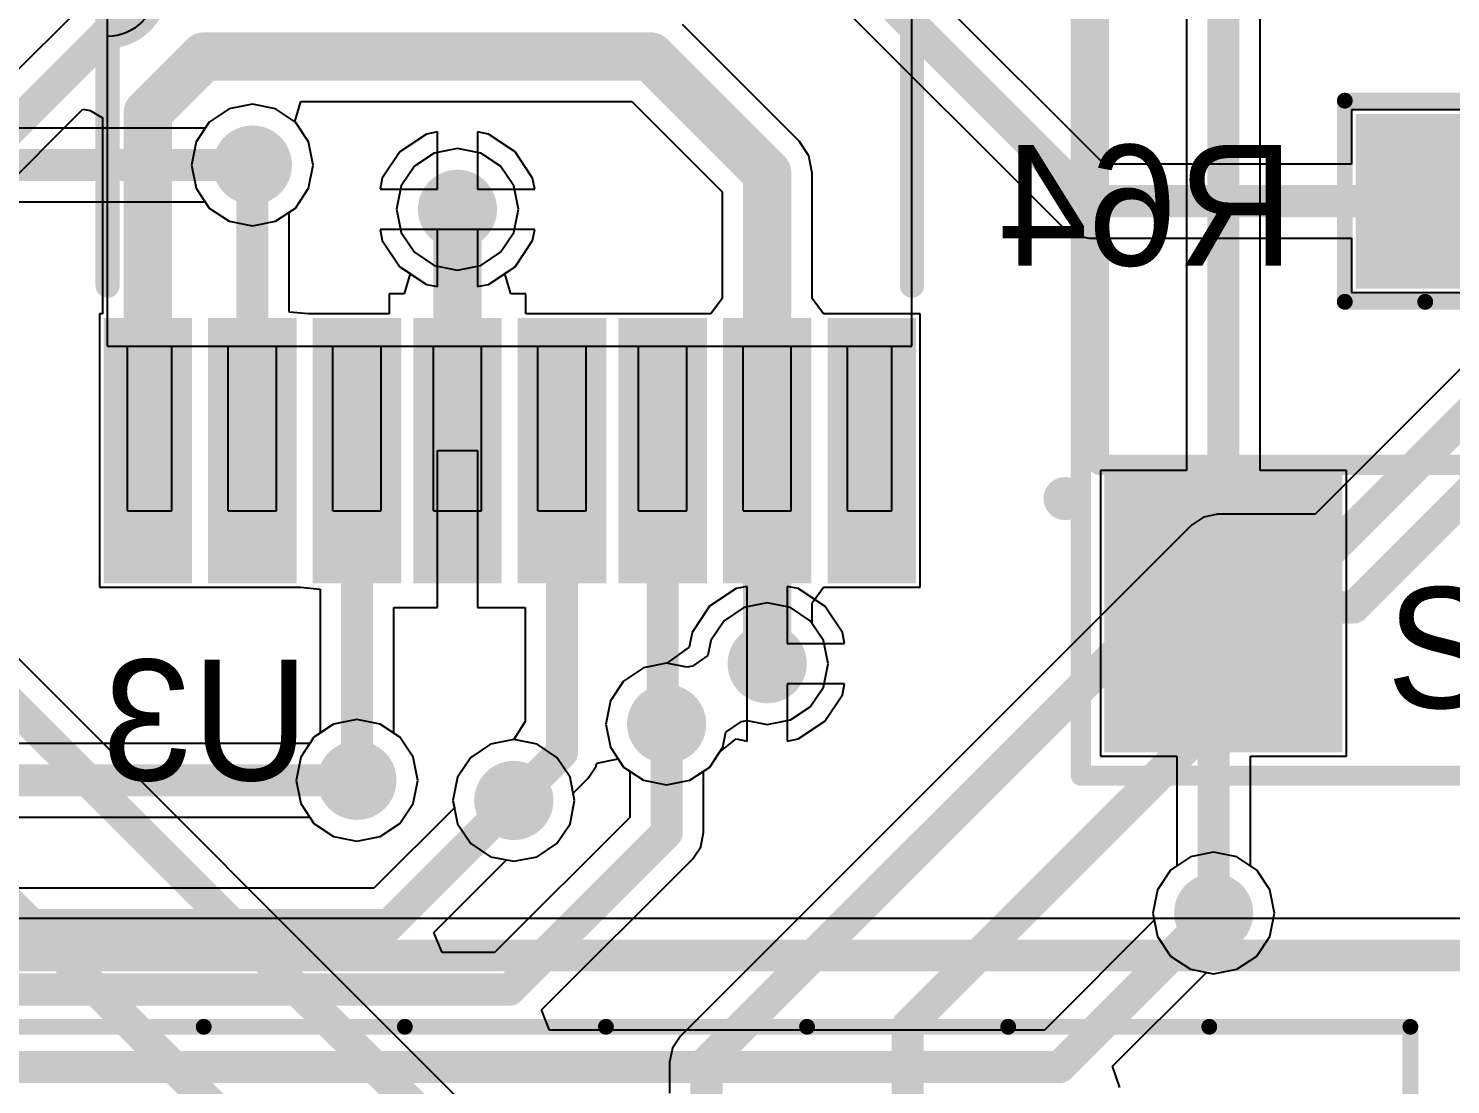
# Model space of a CAD drawing. Header units: millimetres. Extents: x 3.6 to 6.79, y 1.07 to 2.73.
# Drawn here: x 6.2343 to 6.5879, y 2.2364 to 2.499 of the extents above; entities that cross this region are included whole.
import ezdxf

# ---------------------------------------------------------------- set-up
doc = ezdxf.new("R2010")
doc.units = ezdxf.units.MM
doc.header["$MEASUREMENT"] = 0
for name, color, linetype in [('BottomLayer', 5, 'Continuous'), ('BottomOverlay', 54, 'Continuous'), ('BottomPaste', 16, 'Continuous'), ('BottomSolder', 6, 'Continuous'), ('Mechanical13', 56, 'Continuous'), ('Mechanical15', 56, 'Continuous'), ('MidLayer1', 16, 'Continuous'), ('MidLayer2', 76, 'Continuous'), ('MultiLayer', 9, 'Continuous'), ('TopLayer', 1, 'Continuous'), ('TopOverlay', 2, 'Continuous'), ('TopPaste', 8, 'Continuous'), ('TopSolder', 216, 'Continuous'), ('ViaHoleLayer', 16, 'Continuous')]:
    doc.layers.add(name, color=color, linetype=linetype)

# ---------------------------------------------------------------- blocks, each defined once
blk = doc.blocks.new('SW2_SMD_23')
at = {"layer": 'Mechanical15', "const_width": 0.005}
for points in [[(-0.19685, 0.12402), (-0.19685, -0.12402)], [(-0.19685, 0.12402), (0.19685, 0.12402)]]:
    blk.add_lwpolyline(points, dxfattribs=at)
at = {"layer": 'Mechanical15', "const_width": 0.0025}
blk.add_lwpolyline([(-0.1981, 0.12402, 1), (-0.1956, 0.12402, 1)], format="xyb", close=True, dxfattribs=at)
blk.add_lwpolyline([(-0.1981, 0.12402, 1), (-0.1956, 0.12402, 1)], format="xyb", close=True, dxfattribs=at)
at = {"layer": 'TopLayer'}
blk.add_solid([(-0.18701, 0.06299), (-0.12598, 0.06299), (-0.18701, 0.11417), (-0.12598, 0.11417)], dxfattribs=at)
at = {"layer": 'TopOverlay'}
for points, const_width in [([(-0.12653, 0.12795, 1), (-0.12937, 0.12795, 1)], 0.00787), ([(-0.13134, 0.12795, 1), (-0.1274, 0.12795, 1)], 0.00394), ([(-0.1285, 0.12795, 1), (-0.12456, 0.12795, 1)], 0.00394), ([(-0.1208, 0.11955, 1), (-0.1183, 0.11955, 1)], 0.0025), ([(-0.1208, 0.11955, 1), (-0.1183, 0.11955, 1)], 0.0025)]:
    blk.add_lwpolyline(points, format="xyb", close=True, dxfattribs=dict(at, const_width=const_width))
at = {"layer": 'TopOverlay', "const_width": 0.005}
for points in [[(-0.11955, 0.11955), (0.11955, 0.11955)], [(-0.11955, 0.11955), (-0.11955, -0.11955)]]:
    blk.add_lwpolyline(points, dxfattribs=at)
at = {"layer": 'TopPaste'}
blk.add_solid([(-0.18701, 0.06299), (-0.12598, 0.06299), (-0.18701, 0.11417), (-0.12598, 0.11417)], dxfattribs=at)
at = {"layer": 'TopSolder'}
blk.add_solid([(-0.19101, 0.05899), (-0.12198, 0.05899), (-0.19101, 0.11817), (-0.12198, 0.11817)], dxfattribs=at)
blk = doc.blocks.new('RES_SMD_0603_B_52')
at = {"layer": 'BottomLayer'}
for points in [[(-0.04681, -0.01772), (-0.02319, -0.01772), (-0.04681, 0.01772), (-0.02319, 0.01772)], [(0.02468, -0.01772), (0.0483, -0.01772), (0.02468, 0.01771), (0.0483, 0.01771)]]:
    blk.add_solid(points, dxfattribs=at)
at = {"layer": 'BottomOverlay', "const_width": 0.00394}
for points in [[(0.035, 0.025), (-0.055, 0.025)], [(-0.055, 0.025), (-0.055, -0.025)], [(0.055, 0.025), (0.035, 0.025)], [(0.055, 0.025), (0.055, -0.025)], [(0.015, 0.02), (-0.015, 0.02)], [(-0.015, 0.02), (-0.015, -0.02)], [(0.015, 0.02), (0.015, -0.02)], [(0.015, -0.02), (-0.015, -0.02)], [(0.055, -0.025), (-0.055, -0.025)]]:
    blk.add_lwpolyline(points, dxfattribs=at)
at = {"layer": 'BottomOverlay', "const_width": 0.00197}
for points in [[(-0.05599, 0.025, 1), (-0.05402, 0.025, 1)], [(-0.05599, 0.025, 1), (-0.05402, 0.025, 1)], [(0.03401, 0.025, 1), (0.03598, 0.025, 1)], [(0.03401, 0.025, 1), (0.03598, 0.025, 1)], [(0.05401, 0.025, 1), (0.05598, 0.025, 1)], [(0.05401, 0.025, 1), (0.05598, 0.025, 1)], [(-0.01599, 0.02, 1), (-0.01402, 0.02, 1)], [(-0.01599, 0.02, 1), (-0.01402, 0.02, 1)], [(0.01401, 0.02, 1), (0.01598, 0.02, 1)], [(0.01401, 0.02, 1), (0.01598, 0.02, 1)], [(-0.01599, -0.02, 1), (-0.01402, -0.02, 1)], [(-0.01599, -0.02, 1), (-0.01402, -0.02, 1)], [(0.01401, -0.02, 1), (0.01598, -0.02, 1)], [(0.01401, -0.02, 1), (0.01598, -0.02, 1)], [(-0.05599, -0.025, 1), (-0.05402, -0.025, 1)], [(-0.05599, -0.025, 1), (-0.05402, -0.025, 1)], [(0.05401, -0.025, 1), (0.05598, -0.025, 1)], [(0.05401, -0.025, 1), (0.05598, -0.025, 1)]]:
    blk.add_lwpolyline(points, format="xyb", close=True, dxfattribs=at)
at = {"layer": 'BottomPaste'}
for points in [[(-0.04681, -0.01772), (-0.02319, -0.01772), (-0.04681, 0.01772), (-0.02319, 0.01772)], [(0.02468, -0.01772), (0.0483, -0.01772), (0.02468, 0.01771), (0.0483, 0.01771)]]:
    blk.add_solid(points, dxfattribs=at)
at = {"layer": 'BottomSolder'}
for points in [[(-0.05081, -0.02172), (-0.01919, -0.02172), (-0.05081, 0.02172), (-0.01919, 0.02172)], [(0.02068, -0.02172), (0.0523, -0.02172), (0.02068, 0.02171), (0.0523, 0.02171)]]:
    blk.add_solid(points, dxfattribs=at)
blk = doc.blocks.new('SAMTEC_FTS_108_04_X_D_116')
at = {"layer": 'Mechanical13', "const_width": 0.00394}
for points in [[(-0.21772, 0.08524), (0.21772, 0.08524)], [(-0.15, 0.06748), (-0.1, 0.06748)], [(-0.1, 0.06748), (-0.05, 0.06748)], [(-0.05, 0.06748), (0, 0.06748)], [(0, 0.06748), (0.05, 0.06748)], [(0.05, 0.06748), (0.1, 0.06748)], [(0.1, 0.06748), (0.15, 0.06748)], [(0.15, 0.06748), (0.2, 0.06748)], [(0.2, -0.06748), (0.2, 0.06748)]]:
    blk.add_lwpolyline(points, dxfattribs=at)
at = {"layer": 'Mechanical13', "const_width": 0.00197}
for points in [[(-0.10098, 0.06748, 1), (-0.09902, 0.06748, 1)], [(-0.10098, 0.06748, 1), (-0.09902, 0.06748, 1)], [(-0.05098, 0.06748, 1), (-0.04902, 0.06748, 1)], [(-0.05098, 0.06748, 1), (-0.04902, 0.06748, 1)], [(-0.00098, 0.06748, 1), (0.00098, 0.06748, 1)], [(-0.00098, 0.06748, 1), (0.00098, 0.06748, 1)], [(0.04902, 0.06748, 1), (0.05098, 0.06748, 1)], [(0.04902, 0.06748, 1), (0.05098, 0.06748, 1)], [(0.09902, 0.06748, 1), (0.10098, 0.06748, 1)], [(0.09902, 0.06748, 1), (0.10098, 0.06748, 1)], [(0.14902, 0.06748, 1), (0.15098, 0.06748, 1)], [(0.14902, 0.06748, 1), (0.15098, 0.06748, 1)], [(0.19902, 0.06748, 1), (0.20098, 0.06748, 1)], [(0.19902, 0.06748, 1), (0.20098, 0.06748, 1)]]:
    blk.add_lwpolyline(points, format="xyb", close=True, dxfattribs=at)
at = {"layer": 'Mechanical15'}
blk.add_line((-0.22697, 0.09449), (0.22697, 0.09449), dxfattribs=at)
at = {"layer": 'TopOverlay', "const_width": 0.00787}
blk.add_lwpolyline([(-0.21772, 0.08524), (0.21772, 0.08524)], dxfattribs=at)
blk = doc.blocks.new('SOP65P640X110_16N_B_148')
at = {"layer": 'BottomLayer'}
for points in [[(0.086, 0.083), (0.144, 0.083), (0.086, 0.097), (0.144, 0.097)], [(0.086, 0.057), (0.144, 0.057), (0.086, 0.071), (0.144, 0.071)], [(0.086, 0.031), (0.144, 0.031), (0.086, 0.045), (0.144, 0.045)], [(0.086, 0.006), (0.144, 0.006), (0.086, 0.02), (0.144, 0.02)], [(0.086, -0.02), (0.144, -0.02), (0.086, -0.006), (0.144, -0.006)], [(0.086, -0.045), (0.144, -0.045), (0.086, -0.031), (0.144, -0.031)], [(0.086, -0.071), (0.144, -0.071), (0.086, -0.057), (0.144, -0.057)], [(0.086, -0.097), (0.144, -0.097), (0.086, -0.083), (0.144, -0.083)]]:
    blk.add_solid(points, dxfattribs=at)
at = {"layer": 'BottomOverlay', "const_width": 0.006}
for points in [[(0.074, 0.1), (-0.074, 0.1)], [(0.012, -0.1), (-0.012, -0.1)], [(0.074, -0.1), (0.012, -0.1)]]:
    blk.add_lwpolyline(points, dxfattribs=at)
at = {"layer": 'BottomOverlay', "const_width": 0.003}
for points in [[(0.0725, 0.1, 1), (0.0755, 0.1, 1)], [(0.0105, -0.1, 1), (0.0135, -0.1, 1)], [(0.0105, -0.1, 1), (0.0135, -0.1, 1)], [(0.0105, -0.1, 1), (0.0135, -0.1, 1)], [(0.0725, -0.1, 1), (0.0755, -0.1, 1)]]:
    blk.add_lwpolyline(points, format="xyb", close=True, dxfattribs=at)
at = {"layer": 'BottomOverlay', "const_width": 0.006}
blk.add_lwpolyline([(-0.012, -0.1, -1), (0.012, -0.1)], format="xyb", dxfattribs=at)
at = {"layer": 'BottomPaste'}
for points in [[(0.086, 0.083), (0.144, 0.083), (0.086, 0.097), (0.144, 0.097)], [(0.086, 0.057), (0.144, 0.057), (0.086, 0.071), (0.144, 0.071)], [(0.086, 0.031), (0.144, 0.031), (0.086, 0.045), (0.144, 0.045)], [(0.086, 0.006), (0.144, 0.006), (0.086, 0.02), (0.144, 0.02)], [(0.086, -0.02), (0.144, -0.02), (0.086, -0.006), (0.144, -0.006)], [(0.086, -0.045), (0.144, -0.045), (0.086, -0.031), (0.144, -0.031)], [(0.086, -0.071), (0.144, -0.071), (0.086, -0.057), (0.144, -0.057)], [(0.086, -0.097), (0.144, -0.097), (0.086, -0.083), (0.144, -0.083)]]:
    blk.add_solid(points, dxfattribs=at)
at = {"layer": 'BottomSolder'}
for points in [[(0.082, 0.079), (0.148, 0.079), (0.082, 0.101), (0.148, 0.101)], [(0.082, 0.053), (0.148, 0.053), (0.082, 0.075), (0.148, 0.075)], [(0.082, 0.027), (0.148, 0.027), (0.082, 0.049), (0.148, 0.049)], [(0.082, 0.002), (0.148, 0.002), (0.082, 0.024), (0.148, 0.024)], [(0.082, -0.024), (0.148, -0.024), (0.082, -0.002), (0.148, -0.002)], [(0.082, -0.049), (0.148, -0.049), (0.082, -0.027), (0.148, -0.027)], [(0.082, -0.075), (0.148, -0.075), (0.082, -0.053), (0.148, -0.053)], [(0.082, -0.101), (0.148, -0.101), (0.082, -0.079), (0.148, -0.079)]]:
    blk.add_solid(points, dxfattribs=at)
at = {"layer": 'Mechanical13'}
for points in [[(0.089, 0.1), (-0.089, 0.1)], [(0.089, -0.1), (0.089, 0.1)], [(0.13, 0.095), (0.089, 0.095)], [(0.089, 0.084), (0.089, 0.095)], [(0.13, 0.084), (0.13, 0.095)], [(0.13, 0.084), (0.089, 0.084)], [(0.13, 0.07), (0.089, 0.07)], [(0.089, 0.058), (0.089, 0.07)], [(0.13, 0.058), (0.13, 0.07)], [(0.13, 0.058), (0.089, 0.058)], [(0.13, 0.044), (0.089, 0.044)], [(0.089, 0.032), (0.089, 0.044)], [(0.13, 0.032), (0.13, 0.044)], [(0.13, 0.032), (0.089, 0.032)], [(0.13, 0.019), (0.089, 0.019)], [(0.089, 0.007), (0.089, 0.019)], [(0.13, 0.007), (0.13, 0.019)], [(0.13, 0.007), (0.089, 0.007)], [(0.13, -0.007), (0.089, -0.007)], [(0.089, -0.019), (0.089, -0.007)], [(0.13, -0.019), (0.13, -0.007)], [(0.13, -0.019), (0.089, -0.019)], [(0.13, -0.032), (0.089, -0.032)], [(0.089, -0.044), (0.089, -0.032)], [(0.13, -0.044), (0.13, -0.032)], [(0.13, -0.044), (0.089, -0.044)], [(0.13, -0.058), (0.089, -0.058)], [(0.089, -0.07), (0.089, -0.058)], [(0.13, -0.07), (0.13, -0.058)], [(0.13, -0.07), (0.089, -0.07)], [(0.13, -0.084), (0.089, -0.084)], [(0.089, -0.095), (0.089, -0.084)], [(0.13, -0.095), (0.13, -0.084)], [(0.13, -0.095), (0.089, -0.095)], [(0.012, -0.1), (-0.012, -0.1)], [(0.089, -0.1), (0.012, -0.1)]]:
    blk.add_lwpolyline(points, dxfattribs=at)
for points in [[(0.089, 0.1, 1), (0.089, 0.1, 1)], [(0.089, 0.1, 1), (0.089, 0.1, 1)], [(0.089, 0.095, 1), (0.089, 0.095, 1)], [(0.089, 0.095, 1), (0.089, 0.095, 1)], [(0.13, 0.095, 1), (0.13, 0.095, 1)], [(0.13, 0.095, 1), (0.13, 0.095, 1)], [(0.089, 0.084, 1), (0.089, 0.084, 1)], [(0.089, 0.084, 1), (0.089, 0.084, 1)], [(0.13, 0.084, 1), (0.13, 0.084, 1)], [(0.13, 0.084, 1), (0.13, 0.084, 1)], [(0.089, 0.07, 1), (0.089, 0.07, 1)], [(0.089, 0.07, 1), (0.089, 0.07, 1)], [(0.13, 0.07, 1), (0.13, 0.07, 1)], [(0.13, 0.07, 1), (0.13, 0.07, 1)], [(0.089, 0.058, 1), (0.089, 0.058, 1)], [(0.089, 0.058, 1), (0.089, 0.058, 1)], [(0.13, 0.058, 1), (0.13, 0.058, 1)], [(0.13, 0.058, 1), (0.13, 0.058, 1)], [(0.089, 0.044, 1), (0.089, 0.044, 1)], [(0.089, 0.044, 1), (0.089, 0.044, 1)], [(0.13, 0.044, 1), (0.13, 0.044, 1)], [(0.13, 0.044, 1), (0.13, 0.044, 1)], [(0.089, 0.032, 1), (0.089, 0.032, 1)], [(0.089, 0.032, 1), (0.089, 0.032, 1)], [(0.13, 0.032, 1), (0.13, 0.032, 1)], [(0.13, 0.032, 1), (0.13, 0.032, 1)], [(0.089, 0.019, 1), (0.089, 0.019, 1)], [(0.089, 0.019, 1), (0.089, 0.019, 1)], [(0.13, 0.019, 1), (0.13, 0.019, 1)], [(0.13, 0.019, 1), (0.13, 0.019, 1)], [(0.089, 0.007, 1), (0.089, 0.007, 1)], [(0.089, 0.007, 1), (0.089, 0.007, 1)], [(0.13, 0.007, 1), (0.13, 0.007, 1)], [(0.13, 0.007, 1), (0.13, 0.007, 1)], [(0.089, -0.007, 1), (0.089, -0.007, 1)], [(0.089, -0.007, 1), (0.089, -0.007, 1)], [(0.13, -0.007, 1), (0.13, -0.007, 1)], [(0.13, -0.007, 1), (0.13, -0.007, 1)], [(0.089, -0.019, 1), (0.089, -0.019, 1)], [(0.089, -0.019, 1), (0.089, -0.019, 1)], [(0.13, -0.019, 1), (0.13, -0.019, 1)], [(0.13, -0.019, 1), (0.13, -0.019, 1)], [(0.089, -0.032, 1), (0.089, -0.032, 1)], [(0.089, -0.032, 1), (0.089, -0.032, 1)], [(0.13, -0.032, 1), (0.13, -0.032, 1)], [(0.13, -0.032, 1), (0.13, -0.032, 1)], [(0.089, -0.044, 1), (0.089, -0.044, 1)], [(0.089, -0.044, 1), (0.089, -0.044, 1)], [(0.13, -0.044, 1), (0.13, -0.044, 1)], [(0.13, -0.044, 1), (0.13, -0.044, 1)], [(0.089, -0.058, 1), (0.089, -0.058, 1)], [(0.089, -0.058, 1), (0.089, -0.058, 1)], [(0.13, -0.058, 1), (0.13, -0.058, 1)], [(0.13, -0.058, 1), (0.13, -0.058, 1)], [(0.089, -0.07, 1), (0.089, -0.07, 1)], [(0.089, -0.07, 1), (0.089, -0.07, 1)], [(0.13, -0.07, 1), (0.13, -0.07, 1)], [(0.13, -0.07, 1), (0.13, -0.07, 1)], [(0.089, -0.084, 1), (0.089, -0.084, 1)], [(0.089, -0.084, 1), (0.089, -0.084, 1)], [(0.13, -0.084, 1), (0.13, -0.084, 1)], [(0.13, -0.084, 1), (0.13, -0.084, 1)], [(0.089, -0.095, 1), (0.089, -0.095, 1)], [(0.089, -0.095, 1), (0.089, -0.095, 1)], [(0.13, -0.095, 1), (0.13, -0.095, 1)], [(0.13, -0.095, 1), (0.13, -0.095, 1)], [(0.012, -0.1, 1), (0.012, -0.1, 1)], [(0.012, -0.1, 1), (0.012, -0.1, 1)], [(0.012, -0.1, 1), (0.012, -0.1, 1)], [(0.089, -0.1, 1), (0.089, -0.1, 1)], [(0.089, -0.1, 1), (0.089, -0.1, 1)]]:
    blk.add_lwpolyline(points, format="xyb", close=True, dxfattribs=at)
blk.add_lwpolyline([(-0.012, -0.1, -1), (0.012, -0.1)], format="xyb", dxfattribs=at)

msp = doc.modelspace()

# ---------------------------------------------------------------- linework, layer by layer
at = {"layer": 'BottomLayer'}
for p, q in [((6.30682, 2.5638), (6.20719, 2.46417)), ((6.5018, 2.46518), (6.40118, 2.5658)), ((6.38551, 2.55551), (6.49151, 2.44952)), ((6.42593, 2.47093), (6.39693, 2.49993)), ((6.21748, 2.44851), (6.24789, 2.47892)), ((6.24789, 2.47892), (6.2497, 2.47858)), ((6.2497, 2.47858), (6.25278, 2.47674)), ((6.30058, 2.47578), (6.30209, 2.48078)), ((6.30209, 2.48078), (6.38435, 2.48078)), ((6.38435, 2.48078), (6.40678, 2.45835)), ((6.59682, 2.47872), (6.5633, 2.47872)), ((6.5633, 2.47872), (6.5633, 2.46518)), ((6.25278, 2.47674), (6.25278, 2.428)), ((6.3007, 2.4757), (6.30058, 2.47578)), ((6.30398, 2.47079), (6.3007, 2.4757)), ((6.33326, 2.47269), (6.32669, 2.46831)), ((6.336, 2.47324), (6.33326, 2.47269)), ((6.336, 2.459), (6.336, 2.47324)), ((6.34874, 2.47269), (6.346, 2.47324)), ((6.346, 2.47324), (6.346, 2.459)), ((6.35531, 2.46831), (6.34874, 2.47269)), ((6.30513, 2.465), (6.30398, 2.47079)), ((6.32669, 2.46831), (6.32231, 2.46174)), ((6.35969, 2.46174), (6.35531, 2.46831)), ((6.42836, 2.46729), (6.42593, 2.47093)), ((6.30398, 2.45921), (6.30513, 2.465)), ((6.42922, 2.463), (6.42836, 2.46729)), ((6.5633, 2.46518), (6.5018, 2.46518)), ((6.32231, 2.46174), (6.32176, 2.459)), ((6.36024, 2.459), (6.35969, 2.46174)), ((6.42922, 2.43185), (6.42922, 2.463)), ((6.42922, 2.463), (6.42922, 2.463)), ((6.3007, 2.4543), (6.30398, 2.45921)), ((6.32176, 2.459), (6.336, 2.459)), ((6.346, 2.459), (6.36024, 2.459)), ((6.40678, 2.45835), (6.40678, 2.43185)), ((6.29918, 2.45328), (6.3007, 2.4543)), ((6.29918, 2.42843), (6.29918, 2.45328)), ((6.36024, 2.449), (6.32176, 2.449)), ((6.32176, 2.449), (6.32231, 2.44626)), ((6.35969, 2.44626), (6.36024, 2.449)), ((6.49151, 2.44952), (6.49448, 2.44753)), ((6.49448, 2.44753), (6.498, 2.44683)), ((6.498, 2.44683), (6.5633, 2.44683)), ((6.5633, 2.44683), (6.5633, 2.43329)), ((6.32231, 2.44626), (6.32669, 2.43969)), ((6.35531, 2.43969), (6.35969, 2.44626)), ((6.32669, 2.43969), (6.32923, 2.438)), ((6.35277, 2.438), (6.35531, 2.43969)), ((6.32923, 2.438), (6.32771, 2.433)), ((6.35429, 2.433), (6.35277, 2.438)), ((6.32771, 2.433), (6.324, 2.433)), ((6.324, 2.433), (6.324, 2.428)), ((6.358, 2.433), (6.35429, 2.433)), ((6.358, 2.428), (6.358, 2.433)), ((6.5633, 2.43329), (6.59682, 2.43329)), ((6.40678, 2.43185), (6.404, 2.428)), ((6.432, 2.428), (6.42922, 2.43185)), ((6.25278, 2.428), (6.252, 2.428)), ((6.252, 2.428), (6.252, 2.36)), ((6.304, 2.428), (6.29918, 2.42843)), ((6.307, 2.428), (6.304, 2.428)), ((6.324, 2.428), (6.307, 2.428)), ((6.375, 2.428), (6.358, 2.428)), ((6.38, 2.428), (6.375, 2.428)), ((6.384, 2.428), (6.38, 2.428)), ((6.404, 2.428), (6.384, 2.428)), ((6.435, 2.428), (6.432, 2.428)), ((6.456, 2.428), (6.435, 2.428)), ((6.456, 2.36), (6.456, 2.428)), ((6.59682, 2.4208), (6.5542, 2.37818)), ((6.34103, 2.23308), (6.16063, 2.41349)), ((6.336, 2.355), (6.336, 2.394)), ((6.336, 2.394), (6.346, 2.394)), ((6.346, 2.394), (6.346, 2.355)), ((6.52649, 2.37748), (6.52351, 2.37549)), ((6.53, 2.37818), (6.52649, 2.37748)), ((6.5542, 2.37818), (6.53, 2.37818)), ((6.52351, 2.37549), (6.39642, 2.24839)), ((6.252, 2.36), (6.276, 2.36)), ((6.276, 2.36), (6.276, 2.36)), ((6.276, 2.36), (6.278, 2.36)), ((6.278, 2.36), (6.278, 2.36)), ((6.278, 2.36), (6.299, 2.36)), ((6.299, 2.36), (6.302, 2.36)), ((6.302, 2.36), (6.30682, 2.35957)), ((6.30682, 2.35957), (6.30682, 2.32372)), ((6.42922, 2.35615), (6.432, 2.36)), ((6.432, 2.36), (6.435, 2.36)), ((6.435, 2.36), (6.456, 2.36)), ((6.32518, 2.32372), (6.32518, 2.355)), ((6.32518, 2.355), (6.336, 2.355)), ((6.346, 2.355), (6.35782, 2.355)), ((6.35782, 2.355), (6.35782, 2.32665)), ((6.42922, 2.35093), (6.42922, 2.35615)), ((6.43198, 2.34679), (6.42922, 2.35093)), ((6.43313, 2.341), (6.43198, 2.34679)), ((6.43198, 2.33521), (6.43313, 2.341)), ((6.4287, 2.3303), (6.43198, 2.33521)), ((6.42379, 2.32702), (6.4287, 2.3303)), ((6.35782, 2.32665), (6.355, 2.32213)), ((6.40773, 2.32399), (6.4116, 2.32661)), ((6.4116, 2.32661), (6.41301, 2.32686)), ((6.41301, 2.32686), (6.418, 2.32587)), ((6.418, 2.32587), (6.42379, 2.32702)), ((6.30682, 2.32372), (6.3053, 2.3227)), ((6.3267, 2.3227), (6.32518, 2.32372)), ((6.40698, 2.32021), (6.40773, 2.32399)), ((6.3053, 2.3227), (6.30202, 2.31779)), ((6.32998, 2.31779), (6.3267, 2.3227)), ((6.34921, 2.32098), (6.3443, 2.3177)), ((6.355, 2.32213), (6.34921, 2.32098)), ((6.4037, 2.3153), (6.40698, 2.32021)), ((6.30202, 2.31779), (6.30087, 2.312)), ((6.33113, 2.312), (6.32998, 2.31779)), ((6.3443, 2.3177), (6.34102, 2.31279)), ((6.37548, 2.31549), (6.37563, 2.31627)), ((6.37563, 2.31627), (6.38094, 2.31733)), ((6.38094, 2.31733), (6.3823, 2.3153)), ((6.34102, 2.31279), (6.33987, 2.307)), ((6.36978, 2.3088), (6.37349, 2.31251)), ((6.37349, 2.31251), (6.37548, 2.31549)), ((6.3823, 2.3153), (6.38721, 2.31202)), ((6.39879, 2.31202), (6.4037, 2.3153)), ((6.30087, 2.312), (6.30202, 2.30621)), ((6.32998, 2.30621), (6.33113, 2.312)), ((6.37013, 2.307), (6.36978, 2.3088)), ((6.38721, 2.31202), (6.393, 2.31087)), ((6.393, 2.31087), (6.39879, 2.31202)), ((6.30202, 2.30621), (6.3053, 2.3013)), ((6.3267, 2.3013), (6.32998, 2.30621)), ((6.33987, 2.307), (6.34102, 2.30121)), ((6.36898, 2.30121), (6.37013, 2.307)), ((6.3053, 2.3013), (6.31021, 2.29802)), ((6.32179, 2.29802), (6.3267, 2.3013)), ((6.34102, 2.30121), (6.3443, 2.2963)), ((6.3657, 2.2963), (6.36898, 2.30121)), ((6.31021, 2.29802), (6.316, 2.29687)), ((6.316, 2.29687), (6.32179, 2.29802)), ((6.3443, 2.2963), (6.34921, 2.29302)), ((6.36079, 2.29302), (6.3657, 2.2963)), ((6.34921, 2.29302), (6.355, 2.29187)), ((6.355, 2.29187), (6.36079, 2.29302)), ((6.39443, 2.24542), (6.39373, 2.24191)), ((6.39642, 2.24839), (6.39443, 2.24542)), ((6.39373, 2.24191), (6.39373, 2.2342))]:
    msp.add_line(p, q, dxfattribs=at)
for points, const_width in [([(6.211, 2.455), (6.316, 2.56)], 0.008), ([(6.392, 2.562), (6.498, 2.456)], 0.008), ([(6.264, 2.478), (6.278, 2.492)], 0.012), ([(6.278, 2.492), (6.389, 2.492)], 0.012), ([(6.389, 2.492), (6.418, 2.463)], 0.012), ([(6.264, 2.394), (6.264, 2.478)], 0.012), ([(6.29, 2.394), (6.29, 2.465)], 0.008), ([(6.418, 2.394), (6.418, 2.463)], 0.012), ([(6.341, 2.394), (6.341, 2.454)], 0.012), ([(6.498, 2.456), (6.58011, 2.456)], 0.008), ([(6.558, 2.369), (6.606, 2.417)], 0.008), ([(6.5638, 2.355), (6.624, 2.4152)], 0.008), ([(6.15414, 2.407), (6.35291, 2.20824)], 0.008), ([(6.316, 2.312), (6.316, 2.394)], 0.008), ([(6.367, 2.319), (6.367, 2.394)], 0.008), ([(6.392, 2.327), (6.392, 2.394)], 0.008), ([(6.418, 2.341), (6.418, 2.394)], 0.012), ([(6.11914, 2.392), (6.30291, 2.20824)], 0.008), ([(6.40291, 2.24191), (6.53, 2.369)], 0.008), ([(6.53, 2.369), (6.558, 2.369)], 0.008), ([(6.45291, 2.25091), (6.557, 2.355)], 0.008), ([(6.557, 2.355), (6.5638, 2.355)], 0.008), ([(6.392, 2.327), (6.393, 2.326)], 0.008), ([(6.355, 2.307), (6.367, 2.319)], 0.008), ([(6.45291, 2.20824), (6.45291, 2.25091)], 0.008), ([(6.40291, 2.20824), (6.40291, 2.24191)], 0.008)]:
    msp.add_lwpolyline(points, dxfattribs=dict(at, const_width=const_width))
for points, const_width in [([(6.275, 2.492, 1), (6.281, 2.492, 1)], 0.006), ([(6.275, 2.492, 1), (6.281, 2.492, 1)], 0.006), ([(6.386, 2.492, 1), (6.392, 2.492, 1)], 0.006), ([(6.386, 2.492, 1), (6.392, 2.492, 1)], 0.006), ([(6.261, 2.478, 1), (6.267, 2.478, 1)], 0.006), ([(6.261, 2.478, 1), (6.267, 2.478, 1)], 0.006), ([(6.28508, 2.465, 1), (6.29492, 2.465, 1)], 0.00984), ([(6.288, 2.465, 1), (6.292, 2.465, 1)], 0.004), ([(6.415, 2.463, 1), (6.421, 2.463, 1)], 0.006), ([(6.415, 2.463, 1), (6.421, 2.463, 1)], 0.006), ([(6.33608, 2.454, 1), (6.34592, 2.454, 1)], 0.00984), ([(6.338, 2.454, 1), (6.344, 2.454, 1)], 0.006), ([(6.496, 2.456, 1), (6.5, 2.456, 1)], 0.004), ([(6.496, 2.456, 1), (6.5, 2.456, 1)], 0.004), ([(6.57811, 2.456, 1), (6.58211, 2.456, 1)], 0.004), ([(6.261, 2.394, 1), (6.267, 2.394, 1)], 0.006), ([(6.288, 2.394, 1), (6.292, 2.394, 1)], 0.004), ([(6.314, 2.394, 1), (6.318, 2.394, 1)], 0.004), ([(6.338, 2.394, 1), (6.344, 2.394, 1)], 0.006), ([(6.365, 2.394, 1), (6.369, 2.394, 1)], 0.004), ([(6.39, 2.394, 1), (6.394, 2.394, 1)], 0.004), ([(6.415, 2.394, 1), (6.421, 2.394, 1)], 0.006), ([(6.415, 2.394, 1), (6.421, 2.394, 1)], 0.006), ([(6.528, 2.369, 1), (6.532, 2.369, 1)], 0.004), ([(6.528, 2.369, 1), (6.532, 2.369, 1)], 0.004), ([(6.556, 2.369, 1), (6.56, 2.369, 1)], 0.004), ([(6.556, 2.369, 1), (6.56, 2.369, 1)], 0.004), ([(6.555, 2.355, 1), (6.559, 2.355, 1)], 0.004), ([(6.555, 2.355, 1), (6.559, 2.355, 1)], 0.004), ([(6.5618, 2.355, 1), (6.5658, 2.355, 1)], 0.004), ([(6.5618, 2.355, 1), (6.5658, 2.355, 1)], 0.004), ([(6.41308, 2.341, 1), (6.42292, 2.341, 1)], 0.00984), ([(6.415, 2.341, 1), (6.421, 2.341, 1)], 0.006), ([(6.38808, 2.326, 1), (6.39792, 2.326, 1)], 0.00984), ([(6.39, 2.327, 1), (6.394, 2.327, 1)], 0.004), ([(6.39, 2.327, 1), (6.394, 2.327, 1)], 0.004), ([(6.391, 2.326, 1), (6.395, 2.326, 1)], 0.004), ([(6.365, 2.319, 1), (6.369, 2.319, 1)], 0.004), ([(6.365, 2.319, 1), (6.369, 2.319, 1)], 0.004), ([(6.31108, 2.312, 1), (6.32092, 2.312, 1)], 0.00984), ([(6.314, 2.312, 1), (6.318, 2.312, 1)], 0.004), ([(6.35008, 2.307, 1), (6.35992, 2.307, 1)], 0.00984), ([(6.353, 2.307, 1), (6.357, 2.307, 1)], 0.004), ([(6.52408, 2.279, 1), (6.53392, 2.279, 1)], 0.00984), ([(6.45091, 2.25091, 1), (6.45491, 2.25091, 1)], 0.004), ([(6.45091, 2.25091, 1), (6.45491, 2.25091, 1)], 0.004), ([(6.40091, 2.24191, 1), (6.40491, 2.24191, 1)], 0.004), ([(6.40091, 2.24191, 1), (6.40491, 2.24191, 1)], 0.004)]:
    msp.add_lwpolyline(points, format="xyb", close=True, dxfattribs=dict(at, const_width=const_width))
at = {"layer": 'MidLayer1'}
for p, q in [((6.28421, 2.47898), (6.2793, 2.4757)), ((6.29, 2.48013), (6.28421, 2.47898)), ((6.29579, 2.47898), (6.29, 2.48013)), ((6.3007, 2.4757), (6.29579, 2.47898)), ((6.2793, 2.4757), (6.27828, 2.47418)), ((6.30398, 2.47079), (6.3007, 2.4757)), ((6.27828, 2.47418), (5.928, 2.47418)), ((6.30513, 2.465), (6.30398, 2.47079)), ((6.33521, 2.46798), (6.3303, 2.4647)), ((6.341, 2.46913), (6.33521, 2.46798)), ((6.34679, 2.46798), (6.341, 2.46913)), ((6.3517, 2.4647), (6.34679, 2.46798)), ((6.30398, 2.45921), (6.30513, 2.465)), ((6.3303, 2.4647), (6.32702, 2.45979)), ((6.35498, 2.45979), (6.3517, 2.4647)), ((6.3007, 2.4543), (6.30398, 2.45921)), ((6.32702, 2.45979), (6.32587, 2.454)), ((6.35613, 2.454), (6.35498, 2.45979)), ((5.93565, 2.45582), (6.27828, 2.45582)), ((6.27828, 2.45582), (6.2793, 2.4543)), ((6.2793, 2.4543), (6.28421, 2.45102)), ((6.29579, 2.45102), (6.3007, 2.4543)), ((6.32587, 2.454), (6.32702, 2.44821)), ((6.35498, 2.44821), (6.35613, 2.454)), ((6.28421, 2.45102), (6.29, 2.44987)), ((6.29, 2.44987), (6.29579, 2.45102)), ((6.32702, 2.44821), (6.3303, 2.4433)), ((6.3517, 2.4433), (6.35498, 2.44821)), ((6.3303, 2.4433), (6.33521, 2.44002)), ((6.34679, 2.44002), (6.3517, 2.4433)), ((6.33521, 2.44002), (6.341, 2.43887)), ((6.341, 2.43887), (6.34679, 2.44002)), ((6.41026, 2.35969), (6.40369, 2.35531)), ((6.413, 2.36024), (6.41026, 2.35969)), ((6.413, 2.341), (6.413, 2.36024)), ((6.42574, 2.35969), (6.423, 2.36024)), ((6.423, 2.36024), (6.423, 2.346)), ((6.43231, 2.35531), (6.42574, 2.35969)), ((6.40369, 2.35531), (6.39931, 2.34874)), ((6.43669, 2.34874), (6.43231, 2.35531)), ((6.39931, 2.34874), (6.39859, 2.34512)), ((6.43724, 2.346), (6.43669, 2.34874)), ((6.39859, 2.34512), (6.39303, 2.34113)), ((6.423, 2.346), (6.43724, 2.346)), ((6.393, 2.34113), (6.38721, 2.33998)), ((6.39303, 2.34113), (6.393, 2.34113)), ((6.413, 2.32176), (6.413, 2.341)), ((6.38721, 2.33998), (6.3823, 2.3367)), ((6.3823, 2.3367), (6.37902, 2.33179)), ((6.43724, 2.336), (6.423, 2.336)), ((6.423, 2.336), (6.423, 2.32176)), ((6.43669, 2.33326), (6.43724, 2.336)), ((6.37902, 2.33179), (6.37787, 2.326)), ((6.43231, 2.32669), (6.43669, 2.33326)), ((6.316, 2.32713), (6.31021, 2.32598)), ((6.32179, 2.32598), (6.316, 2.32713)), ((6.42574, 2.32231), (6.43231, 2.32669)), ((6.31021, 2.32598), (6.3053, 2.3227)), ((6.3267, 2.3227), (6.32179, 2.32598)), ((6.37787, 2.326), (6.37902, 2.32021)), ((6.30428, 2.32118), (6.007, 2.32118)), ((6.3053, 2.3227), (6.30428, 2.32118)), ((6.32998, 2.31779), (6.3267, 2.3227)), ((6.34921, 2.32098), (6.3443, 2.3177)), ((6.355, 2.32213), (6.34921, 2.32098)), ((6.36079, 2.32098), (6.355, 2.32213)), ((6.3657, 2.3177), (6.36079, 2.32098)), ((6.37902, 2.32021), (6.3823, 2.3153)), ((6.40618, 2.31902), (6.41026, 2.32231)), ((6.41026, 2.32231), (6.413, 2.32176)), ((6.423, 2.32176), (6.42574, 2.32231)), ((6.33113, 2.312), (6.32998, 2.31779)), ((6.3443, 2.3177), (6.34102, 2.31279)), ((6.36898, 2.31279), (6.3657, 2.3177)), ((6.4037, 2.3153), (6.40618, 2.31902)), ((6.34102, 2.31279), (6.33987, 2.307)), ((6.37013, 2.307), (6.36898, 2.31279)), ((6.3823, 2.3153), (6.38382, 2.31428)), ((6.38382, 2.31428), (6.38382, 2.3028)), ((6.40218, 2.31428), (6.4037, 2.3153)), ((6.40218, 2.299), (6.40218, 2.31428)), ((6.32998, 2.30621), (6.33113, 2.312)), ((6.3267, 2.3013), (6.32998, 2.30621)), ((6.33987, 2.307), (6.34022, 2.3052)), ((6.36898, 2.30121), (6.37013, 2.307)), ((6.0108, 2.30282), (6.30428, 2.30282)), ((6.30428, 2.30282), (6.3053, 2.3013)), ((6.34022, 2.3052), (6.3202, 2.28518)), ((6.38382, 2.3028), (6.3502, 2.26918)), ((6.3053, 2.3013), (6.31021, 2.29802)), ((6.32179, 2.29802), (6.3267, 2.3013)), ((6.3657, 2.2963), (6.36898, 2.30121)), ((6.40148, 2.29549), (6.40218, 2.299)), ((6.31021, 2.29802), (6.316, 2.29687)), ((6.316, 2.29687), (6.32179, 2.29802)), ((6.36079, 2.29302), (6.3657, 2.2963)), ((6.39949, 2.29251), (6.40148, 2.29549)), ((6.33515, 2.27418), (6.3532, 2.29222)), ((6.3532, 2.29222), (6.355, 2.29187)), ((6.355, 2.29187), (6.36079, 2.29302)), ((6.36189, 2.25491), (6.39949, 2.29251)), ((6.52321, 2.29298), (6.5183, 2.2897)), ((6.529, 2.29413), (6.52321, 2.29298)), ((6.53479, 2.29298), (6.529, 2.29413)), ((6.5397, 2.2897), (6.53479, 2.29298)), ((6.5183, 2.2897), (6.51502, 2.28479)), ((6.54298, 2.28479), (6.5397, 2.2897)), ((6.3202, 2.28518), (6.00022, 2.28518)), ((6.51502, 2.28479), (6.51387, 2.279)), ((6.54413, 2.279), (6.54298, 2.28479)), ((6.51422, 2.2772), (6.48694, 2.24991)), ((6.51387, 2.279), (6.51422, 2.2772)), ((6.54298, 2.27321), (6.54413, 2.279)), ((6.33722, 2.26918), (6.33515, 2.27418)), ((6.5397, 2.2683), (6.54298, 2.27321)), ((6.3502, 2.26918), (6.33722, 2.26918)), ((6.53479, 2.26502), (6.5397, 2.2683)), ((6.50387, 2.24089), (6.5272, 2.26422)), ((6.5272, 2.26422), (6.529, 2.26387)), ((6.529, 2.26387), (6.53479, 2.26502)), ((6.36387, 2.24991), (6.36189, 2.25491)), ((6.48694, 2.24991), (6.36387, 2.24991)), ((6.50566, 2.23561), (6.50387, 2.24089))]:
    msp.add_line(p, q, dxfattribs=at)
for points, const_width in [([(6.28508, 2.465, 1), (6.29492, 2.465, 1)], 0.00984), ([(6.288, 2.465, 1), (6.292, 2.465, 1)], 0.004), ([(6.33608, 2.454, 1), (6.34592, 2.454, 1)], 0.00984), ([(6.41308, 2.341, 1), (6.42292, 2.341, 1)], 0.00984), ([(6.38808, 2.326, 1), (6.39792, 2.326, 1)], 0.00984), ([(6.391, 2.326, 1), (6.395, 2.326, 1)], 0.004), ([(6.31108, 2.312, 1), (6.32092, 2.312, 1)], 0.00984), ([(6.314, 2.312, 1), (6.318, 2.312, 1)], 0.004), ([(6.35008, 2.307, 1), (6.35992, 2.307, 1)], 0.00984), ([(6.353, 2.307, 1), (6.357, 2.307, 1)], 0.004), ([(6.391, 2.299, 1), (6.395, 2.299, 1)], 0.004), ([(6.391, 2.299, 1), (6.395, 2.299, 1)], 0.004), ([(6.52408, 2.279, 1), (6.53392, 2.279, 1)], 0.00984), ([(6.527, 2.279, 1), (6.531, 2.279, 1)], 0.004), ([(6.322, 2.276, 1), (6.326, 2.276, 1)], 0.004), ([(6.322, 2.276, 1), (6.326, 2.276, 1)], 0.004), ([(6.352, 2.26, 1), (6.356, 2.26, 1)], 0.004), ([(6.352, 2.26, 1), (6.356, 2.26, 1)], 0.004), ([(6.48874, 2.24074, 1), (6.49274, 2.24074, 1)], 0.004), ([(6.48874, 2.24074, 1), (6.49274, 2.24074, 1)], 0.004)]:
    msp.add_lwpolyline(points, format="xyb", close=True, dxfattribs=dict(at, const_width=const_width))
at = {"layer": 'MidLayer1', "const_width": 0.008}
for points in [[(5.928, 2.465), (6.29, 2.465)], [(6.393, 2.299), (6.393, 2.326)], [(6.007, 2.312), (6.316, 2.312)], [(6.324, 2.276), (6.355, 2.307)], [(6.354, 2.26), (6.393, 2.299)], [(6.49074, 2.24074), (6.529, 2.279)], [(6, 2.276), (6.324, 2.276)], [(6.006, 2.26), (6.354, 2.26)], [(6.01174, 2.24074), (6.49074, 2.24074)]]:
    msp.add_lwpolyline(points, dxfattribs=at)
at = {"layer": 'MidLayer2'}
for p, q in [((6.28421, 2.47898), (6.2793, 2.4757)), ((6.29, 2.48013), (6.28421, 2.47898)), ((6.29579, 2.47898), (6.29, 2.48013)), ((6.3007, 2.4757), (6.29579, 2.47898)), ((6.2793, 2.4757), (6.27602, 2.47079)), ((6.30398, 2.47079), (6.3007, 2.4757)), ((6.33326, 2.47269), (6.32669, 2.46831)), ((6.336, 2.47324), (6.33326, 2.47269)), ((6.336, 2.459), (6.336, 2.47324)), ((6.34874, 2.47269), (6.346, 2.47324)), ((6.346, 2.47324), (6.346, 2.459)), ((6.35531, 2.46831), (6.34874, 2.47269)), ((6.27602, 2.47079), (6.27487, 2.465)), ((6.30513, 2.465), (6.30398, 2.47079)), ((6.32669, 2.46831), (6.32231, 2.46174)), ((6.35969, 2.46174), (6.35531, 2.46831)), ((6.27487, 2.465), (6.27602, 2.45921)), ((6.30398, 2.45921), (6.30513, 2.465)), ((6.32231, 2.46174), (6.32176, 2.459)), ((6.36024, 2.459), (6.35969, 2.46174)), ((6.27602, 2.45921), (6.2793, 2.4543)), ((6.3007, 2.4543), (6.30398, 2.45921)), ((6.32176, 2.459), (6.336, 2.459)), ((6.346, 2.459), (6.36024, 2.459)), ((6.2793, 2.4543), (6.28421, 2.45102)), ((6.29579, 2.45102), (6.3007, 2.4543)), ((6.28421, 2.45102), (6.29, 2.44987)), ((6.29, 2.44987), (6.29579, 2.45102)), ((6.336, 2.449), (6.32176, 2.449)), ((6.32176, 2.449), (6.32231, 2.44626)), ((6.336, 2.43476), (6.336, 2.449)), ((6.36024, 2.449), (6.346, 2.449)), ((6.346, 2.449), (6.346, 2.43476)), ((6.35969, 2.44626), (6.36024, 2.449)), ((6.32231, 2.44626), (6.32669, 2.43969)), ((6.35531, 2.43969), (6.35969, 2.44626)), ((6.32669, 2.43969), (6.33326, 2.43531)), ((6.34874, 2.43531), (6.35531, 2.43969)), ((6.33326, 2.43531), (6.336, 2.43476)), ((6.346, 2.43476), (6.34874, 2.43531)), ((6.41221, 2.35498), (6.4073, 2.3517)), ((6.418, 2.35613), (6.41221, 2.35498)), ((6.42379, 2.35498), (6.418, 2.35613)), ((6.4287, 2.3517), (6.42379, 2.35498)), ((6.4073, 2.3517), (6.40402, 2.34679)), ((6.43198, 2.34679), (6.4287, 2.3517)), ((6.40402, 2.34679), (6.40327, 2.34301)), ((6.43313, 2.341), (6.43198, 2.34679)), ((6.393, 2.34113), (6.38721, 2.33998)), ((6.39799, 2.34014), (6.393, 2.34113)), ((6.40327, 2.34301), (6.3994, 2.34039)), ((6.43198, 2.33521), (6.43313, 2.341)), ((6.38721, 2.33998), (6.3823, 2.3367)), ((6.3994, 2.34039), (6.39799, 2.34014)), ((6.3823, 2.3367), (6.37902, 2.33179)), ((6.4287, 2.3303), (6.43198, 2.33521)), ((6.37902, 2.33179), (6.37787, 2.326)), ((6.42379, 2.32702), (6.4287, 2.3303)), ((6.316, 2.32713), (6.31021, 2.32598)), ((6.32179, 2.32598), (6.316, 2.32713)), ((6.40773, 2.32399), (6.4116, 2.32661)), ((6.4116, 2.32661), (6.41301, 2.32686)), ((6.41301, 2.32686), (6.418, 2.32587)), ((6.418, 2.32587), (6.42379, 2.32702)), ((6.31021, 2.32598), (6.3053, 2.3227)), ((6.3267, 2.3227), (6.32179, 2.32598)), ((6.37787, 2.326), (6.37902, 2.32021)), ((6.40698, 2.32021), (6.40773, 2.32399)), ((6.3053, 2.3227), (6.30202, 2.31779)), ((6.32998, 2.31779), (6.3267, 2.3227)), ((6.34921, 2.32098), (6.3443, 2.3177)), ((6.355, 2.32213), (6.34921, 2.32098)), ((6.36079, 2.32098), (6.355, 2.32213)), ((6.3657, 2.3177), (6.36079, 2.32098)), ((6.37902, 2.32021), (6.3823, 2.3153)), ((6.4037, 2.3153), (6.40698, 2.32021)), ((6.30202, 2.31779), (6.30087, 2.312)), ((6.33113, 2.312), (6.32998, 2.31779)), ((6.3443, 2.3177), (6.34102, 2.31279)), ((6.36898, 2.31279), (6.3657, 2.3177)), ((6.34102, 2.31279), (6.33987, 2.307)), ((6.37013, 2.307), (6.36898, 2.31279)), ((6.3823, 2.3153), (6.38721, 2.31202)), ((6.39879, 2.31202), (6.4037, 2.3153)), ((6.30087, 2.312), (6.30202, 2.30621)), ((6.32998, 2.30621), (6.33113, 2.312)), ((6.38721, 2.31202), (6.393, 2.31087)), ((6.393, 2.31087), (6.39879, 2.31202)), ((6.30202, 2.30621), (6.3053, 2.3013)), ((6.3267, 2.3013), (6.32998, 2.30621)), ((6.33987, 2.307), (6.34102, 2.30121)), ((6.36898, 2.30121), (6.37013, 2.307)), ((6.3053, 2.3013), (6.31021, 2.29802)), ((6.32179, 2.29802), (6.3267, 2.3013)), ((6.34102, 2.30121), (6.3443, 2.2963)), ((6.3657, 2.2963), (6.36898, 2.30121)), ((6.31021, 2.29802), (6.316, 2.29687)), ((6.316, 2.29687), (6.32179, 2.29802)), ((6.3443, 2.2963), (6.34921, 2.29302)), ((6.36079, 2.29302), (6.3657, 2.2963)), ((6.34921, 2.29302), (6.355, 2.29187)), ((6.355, 2.29187), (6.36079, 2.29302)), ((6.52321, 2.29298), (6.5183, 2.2897)), ((6.529, 2.29413), (6.52321, 2.29298)), ((6.53479, 2.29298), (6.529, 2.29413)), ((6.5397, 2.2897), (6.53479, 2.29298)), ((6.5183, 2.2897), (6.51502, 2.28479)), ((6.54298, 2.28479), (6.5397, 2.2897)), ((6.51502, 2.28479), (6.51387, 2.279)), ((6.54413, 2.279), (6.54298, 2.28479)), ((6.51387, 2.279), (6.51502, 2.27321)), ((6.54298, 2.27321), (6.54413, 2.279)), ((6.51502, 2.27321), (6.5183, 2.2683)), ((6.5397, 2.2683), (6.54298, 2.27321)), ((6.5183, 2.2683), (6.52321, 2.26502)), ((6.53479, 2.26502), (6.5397, 2.2683)), ((6.52321, 2.26502), (6.529, 2.26387)), ((6.529, 2.26387), (6.53479, 2.26502))]:
    msp.add_line(p, q, dxfattribs=at)
at = {"layer": 'MidLayer2', "const_width": 0.00984}
for points in [[(6.28508, 2.465, 1), (6.29492, 2.465, 1)], [(6.33608, 2.454, 1), (6.34592, 2.454, 1)], [(6.41308, 2.341, 1), (6.42292, 2.341, 1)], [(6.38808, 2.326, 1), (6.39792, 2.326, 1)], [(6.31108, 2.312, 1), (6.32092, 2.312, 1)], [(6.35008, 2.307, 1), (6.35992, 2.307, 1)], [(6.52408, 2.279, 1), (6.53392, 2.279, 1)]]:
    msp.add_lwpolyline(points, format="xyb", close=True, dxfattribs=at)
at = {"layer": 'MultiLayer', "const_width": 0.00984}
for points in [[(6.28508, 2.465, 1), (6.29492, 2.465, 1)], [(6.33608, 2.454, 1), (6.34592, 2.454, 1)], [(6.41308, 2.341, 1), (6.42292, 2.341, 1)], [(6.38808, 2.326, 1), (6.39792, 2.326, 1)], [(6.31108, 2.312, 1), (6.32092, 2.312, 1)], [(6.35008, 2.307, 1), (6.35992, 2.307, 1)], [(6.52408, 2.279, 1), (6.53392, 2.279, 1)]]:
    msp.add_lwpolyline(points, format="xyb", close=True, dxfattribs=at)
at = {"layer": 'TopLayer'}
for p, q in [((6.52224, 2.63098), (6.52224, 2.38902)), ((6.54059, 2.38902), (6.54059, 2.63098)), ((6.28421, 2.47898), (6.2793, 2.4757)), ((6.29, 2.48013), (6.28421, 2.47898)), ((6.29579, 2.47898), (6.29, 2.48013)), ((6.3007, 2.4757), (6.29579, 2.47898)), ((6.2793, 2.4757), (6.27602, 2.47079)), ((6.30398, 2.47079), (6.3007, 2.4757)), ((6.33326, 2.47269), (6.32669, 2.46831)), ((6.336, 2.47324), (6.33326, 2.47269)), ((6.336, 2.459), (6.336, 2.47324)), ((6.34874, 2.47269), (6.346, 2.47324)), ((6.346, 2.47324), (6.346, 2.459)), ((6.35531, 2.46831), (6.34874, 2.47269)), ((6.27602, 2.47079), (6.27487, 2.465)), ((6.30513, 2.465), (6.30398, 2.47079)), ((6.32669, 2.46831), (6.32231, 2.46174)), ((6.35969, 2.46174), (6.35531, 2.46831)), ((6.27487, 2.465), (6.27602, 2.45921)), ((6.30398, 2.45921), (6.30513, 2.465)), ((6.32231, 2.46174), (6.32176, 2.459)), ((6.36024, 2.459), (6.35969, 2.46174)), ((6.27602, 2.45921), (6.2793, 2.4543)), ((6.3007, 2.4543), (6.30398, 2.45921)), ((6.32176, 2.459), (6.336, 2.459)), ((6.346, 2.459), (6.36024, 2.459)), ((6.2793, 2.4543), (6.28421, 2.45102)), ((6.29579, 2.45102), (6.3007, 2.4543)), ((6.28421, 2.45102), (6.29, 2.44987)), ((6.29, 2.44987), (6.29579, 2.45102)), ((6.336, 2.449), (6.32176, 2.449)), ((6.32176, 2.449), (6.32231, 2.44626)), ((6.336, 2.43476), (6.336, 2.449)), ((6.36024, 2.449), (6.346, 2.449)), ((6.346, 2.449), (6.346, 2.43476)), ((6.35969, 2.44626), (6.36024, 2.449)), ((6.32231, 2.44626), (6.32669, 2.43969)), ((6.35531, 2.43969), (6.35969, 2.44626)), ((6.32669, 2.43969), (6.33326, 2.43531)), ((6.34874, 2.43531), (6.35531, 2.43969)), ((6.33326, 2.43531), (6.336, 2.43476)), ((6.346, 2.43476), (6.34874, 2.43531)), ((6.52224, 2.38902), (6.50083, 2.38902)), ((6.50083, 2.38902), (6.50083, 2.31799)), ((6.56201, 2.38902), (6.54059, 2.38902)), ((6.56201, 2.31799), (6.56201, 2.38902)), ((6.41221, 2.35498), (6.4073, 2.3517)), ((6.418, 2.35613), (6.41221, 2.35498)), ((6.42379, 2.35498), (6.418, 2.35613)), ((6.4287, 2.3517), (6.42379, 2.35498)), ((6.4073, 2.3517), (6.40402, 2.34679)), ((6.43198, 2.34679), (6.4287, 2.3517)), ((6.40402, 2.34679), (6.40327, 2.34301)), ((6.43313, 2.341), (6.43198, 2.34679)), ((6.393, 2.34113), (6.38721, 2.33998)), ((6.39799, 2.34014), (6.393, 2.34113)), ((6.40327, 2.34301), (6.3994, 2.34039)), ((6.43198, 2.33521), (6.43313, 2.341)), ((6.38721, 2.33998), (6.3823, 2.3367)), ((6.3994, 2.34039), (6.39799, 2.34014)), ((6.3823, 2.3367), (6.37902, 2.33179)), ((6.4287, 2.3303), (6.43198, 2.33521)), ((6.37902, 2.33179), (6.37787, 2.326)), ((6.42379, 2.32702), (6.4287, 2.3303)), ((6.316, 2.32713), (6.31021, 2.32598)), ((6.32179, 2.32598), (6.316, 2.32713)), ((6.40773, 2.32399), (6.4116, 2.32661)), ((6.4116, 2.32661), (6.41301, 2.32686)), ((6.41301, 2.32686), (6.418, 2.32587)), ((6.418, 2.32587), (6.42379, 2.32702)), ((6.31021, 2.32598), (6.3053, 2.3227)), ((6.3267, 2.3227), (6.32179, 2.32598)), ((6.37787, 2.326), (6.37902, 2.32021)), ((6.40698, 2.32021), (6.40773, 2.32399)), ((6.3053, 2.3227), (6.30202, 2.31779)), ((6.32998, 2.31779), (6.3267, 2.3227)), ((6.34921, 2.32098), (6.3443, 2.3177)), ((6.355, 2.32213), (6.34921, 2.32098)), ((6.36079, 2.32098), (6.355, 2.32213)), ((6.3657, 2.3177), (6.36079, 2.32098)), ((6.37902, 2.32021), (6.3823, 2.3153)), ((6.4037, 2.3153), (6.40698, 2.32021)), ((6.30202, 2.31779), (6.30087, 2.312)), ((6.33113, 2.312), (6.32998, 2.31779)), ((6.3443, 2.3177), (6.34102, 2.31279)), ((6.36898, 2.31279), (6.3657, 2.3177)), ((6.50083, 2.31799), (6.51982, 2.31799)), ((6.51982, 2.31799), (6.51982, 2.29072)), ((6.53818, 2.29072), (6.53818, 2.31799)), ((6.53818, 2.31799), (6.56201, 2.31799)), ((6.34102, 2.31279), (6.33987, 2.307)), ((6.37013, 2.307), (6.36898, 2.31279)), ((6.3823, 2.3153), (6.38721, 2.31202)), ((6.39879, 2.31202), (6.4037, 2.3153)), ((6.30087, 2.312), (6.30202, 2.30621)), ((6.32998, 2.30621), (6.33113, 2.312)), ((6.38721, 2.31202), (6.393, 2.31087)), ((6.393, 2.31087), (6.39879, 2.31202)), ((6.30202, 2.30621), (6.3053, 2.3013)), ((6.3267, 2.3013), (6.32998, 2.30621)), ((6.33987, 2.307), (6.34102, 2.30121)), ((6.36898, 2.30121), (6.37013, 2.307)), ((6.3053, 2.3013), (6.31021, 2.29802)), ((6.32179, 2.29802), (6.3267, 2.3013)), ((6.34102, 2.30121), (6.3443, 2.2963)), ((6.3657, 2.2963), (6.36898, 2.30121)), ((6.31021, 2.29802), (6.316, 2.29687)), ((6.316, 2.29687), (6.32179, 2.29802)), ((6.3443, 2.2963), (6.34921, 2.29302)), ((6.36079, 2.29302), (6.3657, 2.2963)), ((6.34921, 2.29302), (6.355, 2.29187)), ((6.355, 2.29187), (6.36079, 2.29302)), ((6.5183, 2.2897), (6.51502, 2.28479)), ((6.51982, 2.29072), (6.5183, 2.2897)), ((6.5397, 2.2897), (6.53818, 2.29072)), ((6.54298, 2.28479), (6.5397, 2.2897)), ((6.51502, 2.28479), (6.51387, 2.279)), ((6.54413, 2.279), (6.54298, 2.28479)), ((6.51387, 2.279), (6.51502, 2.27321)), ((6.54298, 2.27321), (6.54413, 2.279)), ((6.51502, 2.27321), (6.5183, 2.2683)), ((6.5397, 2.2683), (6.54298, 2.27321)), ((6.5183, 2.2683), (6.52321, 2.26502)), ((6.53479, 2.26502), (6.5397, 2.2683)), ((6.52321, 2.26502), (6.529, 2.26387)), ((6.529, 2.26387), (6.53479, 2.26502))]:
    msp.add_line(p, q, dxfattribs=at)
at = {"layer": 'TopLayer', "const_width": 0.008}
for points in [[(6.53142, 2.3535), (6.53142, 2.6665)], [(6.529, 2.35109), (6.53142, 2.3535)], [(6.529, 2.279), (6.529, 2.35109)]]:
    msp.add_lwpolyline(points, dxfattribs=at)
at = {"layer": 'TopLayer'}
for points, const_width in [([(6.28508, 2.465, 1), (6.29492, 2.465, 1)], 0.00984), ([(6.33608, 2.454, 1), (6.34592, 2.454, 1)], 0.00984), ([(6.527, 2.35109, 1), (6.531, 2.35109, 1)], 0.004), ([(6.527, 2.35109, 1), (6.531, 2.35109, 1)], 0.004), ([(6.52942, 2.3535, 1), (6.53342, 2.3535, 1)], 0.004), ([(6.52942, 2.3535, 1), (6.53342, 2.3535, 1)], 0.004), ([(6.41308, 2.341, 1), (6.42292, 2.341, 1)], 0.00984), ([(6.38808, 2.326, 1), (6.39792, 2.326, 1)], 0.00984), ([(6.31108, 2.312, 1), (6.32092, 2.312, 1)], 0.00984), ([(6.35008, 2.307, 1), (6.35992, 2.307, 1)], 0.00984), ([(6.52408, 2.279, 1), (6.53392, 2.279, 1)], 0.00984), ([(6.527, 2.279, 1), (6.531, 2.279, 1)], 0.004)]:
    msp.add_lwpolyline(points, format="xyb", close=True, dxfattribs=dict(at, const_width=const_width))
at = {"layer": 'ViaHoleLayer', "const_width": 0.00591}
for points in [[(6.28705, 2.465, 1), (6.29295, 2.465, 1)], [(6.33805, 2.454, 1), (6.34395, 2.454, 1)], [(6.41505, 2.341, 1), (6.42095, 2.341, 1)], [(6.39005, 2.326, 1), (6.39595, 2.326, 1)], [(6.31305, 2.312, 1), (6.31895, 2.312, 1)], [(6.35205, 2.307, 1), (6.35795, 2.307, 1)], [(6.52605, 2.279, 1), (6.53195, 2.279, 1)]]:
    msp.add_lwpolyline(points, format="xyb", close=True, dxfattribs=at)

# ---------------------------------------------------------------- block references
for name, p, rotation in [('SW2_SMD_23', (6.62, 2.51), 90), ('SOP65P640X110_16N_B_148', (6.354, 2.509), 270), ('RES_SMD_0603_B_52', (6.6166, 2.456), 180), ('SAMTEC_FTS_108_04_X_D_116', (6.37791, 2.18324), 360)]:
    msp.add_blockref(name, p, dxfattribs=dict(rotation=rotation))

# ---------------------------------------------------------------- texts
at = {"layer": 'BottomOverlay', "text_generation_flag": 2}
for s, p in [('R64', (6.549, 2.44)), ('U3', (6.304, 2.312))]:
    msp.add_text(s, height=0.03, dxfattribs=at).set_placement(p)
at = {"layer": 'TopOverlay'}
msp.add_text('SW11', height=0.03, dxfattribs=at).set_placement((6.572, 2.33))

doc.saveas('drawing.dxf')
